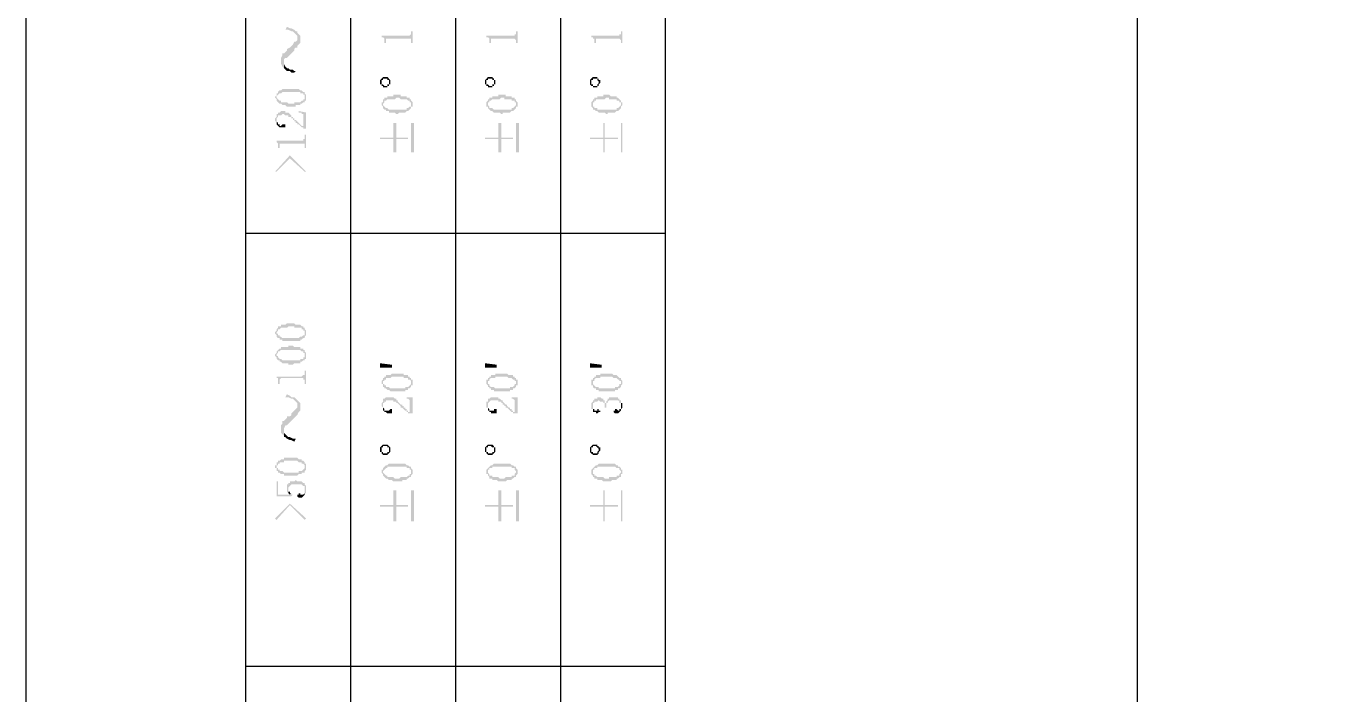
# Model space of a CAD drawing. Header units: millimetres. Extents: x 7018 to 13530, y 4187 to 5692.
# Drawn here: x 8411.44 to 8450.96, y 5208.54 to 5228.95 of the extents above; entities that cross this region are included whole.
import ezdxf

# ---------------------------------------------------------------- set-up
doc = ezdxf.new("R2010")
doc.units = ezdxf.units.MM

msp = doc.modelspace()

# ---------------------------------------------------------------- hatches: boundary and pattern name
at = {"transparency": 33554559}
for points in [[(8419.364, 5228.835), (8419.454, 5228.835), (8419.545, 5228.79), (8419.59, 5228.79), (8419.635, 5228.745), (8419.635, 5228.745), (8419.68, 5228.699), (8419.725, 5228.654), (8419.725, 5228.293), (8419.725, 5228.338), (8419.77, 5228.383), (8419.815, 5228.429), (8419.815, 5228.654), (8419.77, 5228.699), (8419.725, 5228.745), (8419.725, 5228.79), (8419.68, 5228.79), (8419.635, 5228.835), (8419.545, 5228.88), (8419.499, 5228.88), (8419.409, 5228.925)], [(8422.298, 5228.654), (8422.298, 5228.609), (8422.343, 5228.609), (8422.388, 5228.564), (8422.388, 5228.519), (8422.388, 5228.429), (8422.433, 5228.429), (8422.433, 5228.519), (8422.433, 5228.564), (8423.2, 5228.564), (8423.2, 5228.519), (8423.2, 5228.429), (8423.245, 5228.429), (8423.245, 5228.79), (8423.2, 5228.79), (8423.2, 5228.745), (8423.2, 5228.699), (8423.2, 5228.699), (8423.155, 5228.654), (8423.11, 5228.654)], [(8425.502, 5228.654), (8425.502, 5228.609), (8425.547, 5228.609), (8425.592, 5228.564), (8425.592, 5228.519), (8425.592, 5228.429), (8425.637, 5228.429), (8425.637, 5228.519), (8425.637, 5228.564), (8426.36, 5228.564), (8426.405, 5228.519), (8426.405, 5228.429), (8426.45, 5228.429), (8426.45, 5228.79), (8426.405, 5228.79), (8426.405, 5228.745), (8426.405, 5228.699), (8426.36, 5228.699), (8426.36, 5228.654), (8426.314, 5228.654)], [(8428.706, 5228.654), (8428.706, 5228.609), (8428.752, 5228.609), (8428.752, 5228.564), (8428.797, 5228.564), (8428.797, 5228.519), (8428.797, 5228.429), (8428.842, 5228.429), (8428.842, 5228.519), (8428.842, 5228.564), (8429.564, 5228.564), (8429.609, 5228.519), (8429.609, 5228.429), (8429.654, 5228.429), (8429.654, 5228.79), (8429.609, 5228.79), (8429.609, 5228.745), (8429.609, 5228.699), (8429.564, 5228.699), (8429.564, 5228.654), (8429.519, 5228.654)], [(8419.229, 5227.887), (8419.229, 5227.797), (8419.274, 5227.706), (8419.319, 5227.661), (8419.319, 5227.842), (8419.319, 5227.932), (8419.364, 5227.977), (8419.409, 5227.977), (8419.454, 5228.022), (8419.499, 5228.068), (8419.545, 5228.113), (8419.59, 5228.158), (8419.635, 5228.203), (8419.635, 5228.248), (8419.68, 5228.293), (8419.725, 5228.293), (8419.725, 5228.564), (8419.725, 5228.519), (8419.68, 5228.474), (8419.635, 5228.474), (8419.59, 5228.383), (8419.545, 5228.338), (8419.545, 5228.338), (8419.499, 5228.293), (8419.409, 5228.248), (8419.409, 5228.203), (8419.364, 5228.158), (8419.319, 5228.113), (8419.274, 5228.113), (8419.274, 5228.068), (8419.229, 5227.977), (8419.229, 5227.932)], [(8419.319, 5227.661), (8419.319, 5227.661), (8419.364, 5227.616), (8419.409, 5227.571), (8419.499, 5227.571), (8419.545, 5227.526), (8419.635, 5227.526), (8419.68, 5227.571), (8419.635, 5227.571), (8419.59, 5227.616), (8419.499, 5227.616), (8419.454, 5227.661), (8419.409, 5227.661), (8419.364, 5227.706), (8419.319, 5227.797), (8419.319, 5227.842)], [(8422.252, 5227.255), (8422.252, 5227.21), (8422.252, 5227.165), (8422.298, 5227.165), (8422.298, 5227.12), (8422.298, 5227.255), (8422.298, 5227.3), (8422.343, 5227.3), (8422.343, 5227.345), (8422.478, 5227.345), (8422.478, 5227.3), (8422.523, 5227.3), (8422.523, 5227.255), (8422.523, 5227.12), (8422.523, 5227.165), (8422.568, 5227.165), (8422.568, 5227.21), (8422.568, 5227.255), (8422.568, 5227.3), (8422.568, 5227.3), (8422.523, 5227.345), (8422.523, 5227.345), (8422.478, 5227.391), (8422.343, 5227.391), (8422.298, 5227.345), (8422.298, 5227.345), (8422.252, 5227.3)], [(8422.298, 5227.12), (8422.343, 5227.12), (8422.343, 5227.075), (8422.478, 5227.075), (8422.478, 5227.12), (8422.523, 5227.12), (8422.523, 5227.255), (8422.523, 5227.21), (8422.523, 5227.165), (8422.478, 5227.165), (8422.478, 5227.12), (8422.388, 5227.12), (8422.343, 5227.165), (8422.298, 5227.165), (8422.298, 5227.255), (8422.298, 5227.255)], [(8425.457, 5227.255), (8425.457, 5227.21), (8425.457, 5227.165), (8425.502, 5227.165), (8425.502, 5227.12), (8425.502, 5227.255), (8425.502, 5227.3), (8425.547, 5227.3), (8425.547, 5227.345), (8425.683, 5227.345), (8425.683, 5227.3), (8425.728, 5227.3), (8425.728, 5227.255), (8425.728, 5227.12), (8425.728, 5227.165), (8425.773, 5227.165), (8425.773, 5227.21), (8425.773, 5227.255), (8425.773, 5227.3), (8425.728, 5227.3), (8425.728, 5227.345), (8425.728, 5227.345), (8425.683, 5227.391), (8425.547, 5227.391), (8425.502, 5227.345), (8425.502, 5227.345), (8425.457, 5227.3)], [(8425.502, 5227.12), (8425.547, 5227.12), (8425.547, 5227.075), (8425.683, 5227.075), (8425.683, 5227.12), (8425.728, 5227.12), (8425.728, 5227.255), (8425.728, 5227.21), (8425.728, 5227.165), (8425.683, 5227.165), (8425.683, 5227.12), (8425.592, 5227.12), (8425.547, 5227.165), (8425.502, 5227.165), (8425.502, 5227.255), (8425.502, 5227.255)], [(8428.661, 5227.255), (8428.661, 5227.21), (8428.661, 5227.165), (8428.661, 5227.165), (8428.706, 5227.12), (8428.706, 5227.255), (8428.706, 5227.3), (8428.752, 5227.3), (8428.752, 5227.345), (8428.887, 5227.345), (8428.887, 5227.3), (8428.887, 5227.3), (8428.932, 5227.255), (8428.932, 5227.12), (8428.932, 5227.165), (8428.932, 5227.165), (8428.977, 5227.21), (8428.977, 5227.255), (8428.977, 5227.3), (8428.932, 5227.3), (8428.932, 5227.345), (8428.887, 5227.345), (8428.887, 5227.391), (8428.752, 5227.391), (8428.706, 5227.345), (8428.706, 5227.345), (8428.661, 5227.3)], [(8428.706, 5227.12), (8428.752, 5227.12), (8428.752, 5227.075), (8428.887, 5227.075), (8428.887, 5227.12), (8428.932, 5227.12), (8428.932, 5227.255), (8428.932, 5227.21), (8428.932, 5227.21), (8428.887, 5227.165), (8428.887, 5227.12), (8428.752, 5227.12), (8428.752, 5227.165), (8428.706, 5227.165), (8428.706, 5227.255), (8428.706, 5227.255)], [(8419.048, 5226.759), (8419.048, 5226.759), (8419.093, 5226.714), (8419.093, 5226.668), (8419.093, 5226.804), (8419.093, 5226.804), (8419.138, 5226.849), (8419.138, 5226.849), (8419.184, 5226.894), (8419.229, 5226.894), (8419.274, 5226.939), (8419.815, 5226.939), (8419.815, 5226.894), (8419.906, 5226.894), (8419.906, 5226.849), (8419.951, 5226.849), (8419.951, 5226.804), (8419.951, 5226.759), (8419.951, 5226.939), (8419.906, 5226.939), (8419.86, 5226.984), (8419.815, 5226.984), (8419.77, 5227.029), (8419.274, 5227.029), (8419.229, 5226.984), (8419.184, 5226.984), (8419.138, 5226.939), (8419.138, 5226.894), (8419.093, 5226.894), (8419.093, 5226.804), (8419.048, 5226.804)], [(8419.093, 5226.668), (8419.138, 5226.623), (8419.138, 5226.623), (8419.184, 5226.578), (8419.229, 5226.578), (8419.274, 5226.533), (8419.364, 5226.533), (8419.409, 5226.488), (8419.68, 5226.488), (8419.68, 5226.533), (8419.815, 5226.533), (8419.815, 5226.578), (8419.86, 5226.578), (8419.906, 5226.623), (8419.951, 5226.623), (8419.951, 5226.668), (8419.996, 5226.668), (8419.996, 5226.714), (8419.996, 5226.759), (8419.996, 5226.804), (8419.996, 5226.849), (8419.996, 5226.849), (8419.951, 5226.894), (8419.951, 5226.759), (8419.951, 5226.714), (8419.906, 5226.714), (8419.906, 5226.668), (8419.86, 5226.668), (8419.815, 5226.623), (8419.635, 5226.623), (8419.635, 5226.578), (8419.454, 5226.578), (8419.409, 5226.623), (8419.229, 5226.623), (8419.229, 5226.668), (8419.184, 5226.668), (8419.138, 5226.714), (8419.138, 5226.714), (8419.093, 5226.759), (8419.093, 5226.759)], [(8422.298, 5226.578), (8422.298, 5226.533), (8422.298, 5226.533), (8422.343, 5226.488), (8422.343, 5226.443), (8422.343, 5226.578), (8422.343, 5226.578), (8422.388, 5226.623), (8422.388, 5226.668), (8422.433, 5226.668), (8422.478, 5226.714), (8422.704, 5226.714), (8422.749, 5226.759), (8422.839, 5226.759), (8422.884, 5226.714), (8423.065, 5226.714), (8423.11, 5226.668), (8423.155, 5226.668), (8423.155, 5226.623), (8423.2, 5226.623), (8423.2, 5226.578), (8423.2, 5226.714), (8423.155, 5226.714), (8423.155, 5226.759), (8423.065, 5226.759), (8423.065, 5226.804), (8422.884, 5226.804), (8422.884, 5226.849), (8422.659, 5226.849), (8422.659, 5226.804), (8422.478, 5226.804), (8422.478, 5226.759), (8422.388, 5226.759), (8422.388, 5226.714), (8422.343, 5226.714), (8422.343, 5226.668), (8422.343, 5226.623), (8422.298, 5226.623)], [(8422.343, 5226.443), (8422.388, 5226.398), (8422.433, 5226.398), (8422.433, 5226.352), (8422.523, 5226.352), (8422.523, 5226.307), (8422.704, 5226.307), (8422.749, 5226.262), (8422.794, 5226.262), (8422.839, 5226.307), (8423.02, 5226.307), (8423.065, 5226.352), (8423.11, 5226.352), (8423.155, 5226.398), (8423.155, 5226.398), (8423.2, 5226.443), (8423.2, 5226.488), (8423.245, 5226.488), (8423.245, 5226.533), (8423.245, 5226.578), (8423.245, 5226.623), (8423.245, 5226.623), (8423.2, 5226.668), (8423.2, 5226.533), (8423.2, 5226.488), (8423.155, 5226.488), (8423.11, 5226.443), (8423.065, 5226.443), (8423.065, 5226.398), (8422.523, 5226.398), (8422.478, 5226.443), (8422.433, 5226.443), (8422.388, 5226.488), (8422.388, 5226.488), (8422.343, 5226.533), (8422.343, 5226.578)], [(8425.502, 5226.578), (8425.502, 5226.533), (8425.502, 5226.488), (8425.547, 5226.488), (8425.547, 5226.443), (8425.547, 5226.578), (8425.547, 5226.623), (8425.592, 5226.623), (8425.592, 5226.668), (8425.637, 5226.668), (8425.683, 5226.714), (8425.908, 5226.714), (8425.953, 5226.759), (8426.044, 5226.759), (8426.044, 5226.714), (8426.269, 5226.714), (8426.269, 5226.668), (8426.36, 5226.668), (8426.36, 5226.623), (8426.405, 5226.623), (8426.405, 5226.578), (8426.405, 5226.714), (8426.36, 5226.714), (8426.36, 5226.759), (8426.269, 5226.759), (8426.269, 5226.804), (8426.089, 5226.804), (8426.089, 5226.849), (8425.863, 5226.849), (8425.863, 5226.804), (8425.683, 5226.804), (8425.683, 5226.759), (8425.592, 5226.759), (8425.592, 5226.714), (8425.547, 5226.714), (8425.547, 5226.668), (8425.547, 5226.668), (8425.502, 5226.623)], [(8425.547, 5226.443), (8425.592, 5226.398), (8425.592, 5226.398), (8425.637, 5226.352), (8425.683, 5226.352), (8425.728, 5226.307), (8425.908, 5226.307), (8425.953, 5226.262), (8425.998, 5226.262), (8425.998, 5226.307), (8426.224, 5226.307), (8426.269, 5226.352), (8426.314, 5226.352), (8426.36, 5226.398), (8426.36, 5226.398), (8426.405, 5226.443), (8426.405, 5226.488), (8426.45, 5226.488), (8426.45, 5226.533), (8426.45, 5226.578), (8426.45, 5226.623), (8426.45, 5226.623), (8426.405, 5226.668), (8426.405, 5226.533), (8426.405, 5226.533), (8426.36, 5226.488), (8426.36, 5226.488), (8426.314, 5226.443), (8426.269, 5226.443), (8426.269, 5226.398), (8425.728, 5226.398), (8425.683, 5226.443), (8425.592, 5226.443), (8425.592, 5226.488), (8425.592, 5226.488), (8425.547, 5226.533), (8425.547, 5226.578)], [(8428.706, 5226.578), (8428.706, 5226.533), (8428.706, 5226.488), (8428.706, 5226.488), (8428.752, 5226.443), (8428.752, 5226.578), (8428.752, 5226.623), (8428.797, 5226.623), (8428.797, 5226.668), (8428.842, 5226.668), (8428.842, 5226.714), (8429.113, 5226.714), (8429.158, 5226.759), (8429.248, 5226.759), (8429.248, 5226.714), (8429.474, 5226.714), (8429.474, 5226.668), (8429.564, 5226.668), (8429.564, 5226.623), (8429.609, 5226.623), (8429.609, 5226.578), (8429.609, 5226.668), (8429.564, 5226.714), (8429.564, 5226.714), (8429.519, 5226.759), (8429.474, 5226.759), (8429.474, 5226.804), (8429.293, 5226.804), (8429.248, 5226.849), (8429.067, 5226.849), (8429.067, 5226.804), (8428.887, 5226.804), (8428.887, 5226.759), (8428.797, 5226.759), (8428.797, 5226.714), (8428.752, 5226.714), (8428.752, 5226.668), (8428.752, 5226.668), (8428.706, 5226.623)], [(8428.752, 5226.443), (8428.752, 5226.398), (8428.797, 5226.398), (8428.842, 5226.352), (8428.887, 5226.352), (8428.932, 5226.307), (8429.113, 5226.307), (8429.158, 5226.262), (8429.203, 5226.262), (8429.203, 5226.307), (8429.429, 5226.307), (8429.474, 5226.352), (8429.519, 5226.352), (8429.564, 5226.398), (8429.564, 5226.398), (8429.609, 5226.443), (8429.609, 5226.488), (8429.609, 5226.488), (8429.654, 5226.533), (8429.654, 5226.578), (8429.654, 5226.623), (8429.609, 5226.623), (8429.609, 5226.668), (8429.609, 5226.533), (8429.609, 5226.533), (8429.564, 5226.488), (8429.564, 5226.488), (8429.519, 5226.443), (8429.474, 5226.443), (8429.474, 5226.398), (8428.887, 5226.398), (8428.887, 5226.443), (8428.797, 5226.443), (8428.797, 5226.488), (8428.752, 5226.488), (8428.752, 5226.533), (8428.752, 5226.578)], [(8419.048, 5226.082), (8419.048, 5226.037), (8419.093, 5226.037), (8419.093, 5225.946), (8419.093, 5226.082), (8419.093, 5226.127), (8419.093, 5226.127), (8419.138, 5226.172), (8419.138, 5226.217), (8419.229, 5226.217), (8419.274, 5226.262), (8419.319, 5226.262), (8419.364, 5226.217), (8419.454, 5226.217), (8419.454, 5226.172), (8419.545, 5226.172), (8419.545, 5226.127), (8419.59, 5226.127), (8419.59, 5226.082), (8419.635, 5226.082), (8419.635, 5226.037), (8419.68, 5226.037), (8419.68, 5225.991), (8419.725, 5225.991), (8419.725, 5225.946), (8419.77, 5225.946), (8419.815, 5225.901), (8419.815, 5225.901), (8419.86, 5225.856), (8419.906, 5225.856), (8419.906, 5225.811), (8419.906, 5225.901), (8419.86, 5225.901), (8419.815, 5225.946), (8419.815, 5225.946), (8419.77, 5225.991), (8419.77, 5225.991), (8419.725, 5226.037), (8419.725, 5226.037), (8419.68, 5226.082), (8419.635, 5226.082), (8419.635, 5226.127), (8419.59, 5226.127), (8419.59, 5226.172), (8419.545, 5226.172), (8419.545, 5226.217), (8419.545, 5226.217), (8419.499, 5226.262), (8419.499, 5226.262), (8419.454, 5226.307), (8419.364, 5226.307), (8419.364, 5226.352), (8419.229, 5226.352), (8419.184, 5226.307), (8419.138, 5226.307), (8419.138, 5226.262), (8419.093, 5226.262), (8419.093, 5226.217), (8419.093, 5226.172), (8419.093, 5226.172), (8419.048, 5226.127)], [(8419.77, 5226.352), (8419.77, 5226.307), (8419.86, 5226.307), (8419.86, 5226.262), (8419.906, 5226.262), (8419.906, 5226.217), (8419.906, 5225.811), (8419.996, 5225.811), (8419.996, 5226.307)], [(8419.093, 5225.946), (8419.093, 5225.946), (8419.138, 5225.901), (8419.138, 5225.901), (8419.184, 5225.856), (8419.364, 5225.856), (8419.364, 5225.946), (8419.274, 5225.946), (8419.229, 5225.901), (8419.184, 5225.901), (8419.184, 5225.946), (8419.138, 5225.946), (8419.138, 5225.991), (8419.138, 5225.991), (8419.093, 5226.037), (8419.093, 5226.082)], [(8422.252, 5225.54), (8422.252, 5225.495), (8422.659, 5225.495), (8422.659, 5225.089), (8422.749, 5225.089), (8422.749, 5225.495), (8423.11, 5225.495), (8423.11, 5225.54), (8422.749, 5225.54), (8422.749, 5225.991), (8422.659, 5225.991), (8422.659, 5225.54)], [(8423.291, 5225.089), (8423.291, 5225.991), (8423.2, 5225.991), (8423.2, 5225.089)], [(8425.457, 5225.54), (8425.457, 5225.495), (8425.863, 5225.495), (8425.863, 5225.089), (8425.953, 5225.089), (8425.953, 5225.495), (8426.314, 5225.495), (8426.314, 5225.54), (8425.953, 5225.54), (8425.953, 5225.991), (8425.863, 5225.991), (8425.863, 5225.54)], [(8426.495, 5225.089), (8426.495, 5225.991), (8426.405, 5225.991), (8426.405, 5225.089)], [(8428.661, 5225.54), (8428.661, 5225.495), (8429.067, 5225.495), (8429.067, 5225.089), (8429.113, 5225.089), (8429.113, 5225.495), (8429.519, 5225.495), (8429.519, 5225.54), (8429.113, 5225.54), (8429.113, 5225.991), (8429.067, 5225.991), (8429.067, 5225.54)], [(8429.654, 5225.089), (8429.654, 5225.991), (8429.609, 5225.991), (8429.609, 5225.089)], [(8419.048, 5225.45), (8419.093, 5225.45), (8419.093, 5225.405), (8419.093, 5225.405), (8419.138, 5225.36), (8419.138, 5225.314), (8419.138, 5225.224), (8419.184, 5225.224), (8419.184, 5225.36), (8419.951, 5225.36), (8419.951, 5225.314), (8419.951, 5225.224), (8419.996, 5225.224), (8419.996, 5225.63), (8419.951, 5225.63), (8419.951, 5225.54), (8419.951, 5225.495), (8419.906, 5225.495), (8419.906, 5225.45), (8419.86, 5225.45)], [(8419.048, 5224.502), (8419.093, 5224.502), (8419.499, 5224.908), (8419.951, 5224.502), (8419.996, 5224.502), (8419.499, 5224.999)], [(8419.048, 5219.597), (8419.048, 5219.552), (8419.048, 5219.552), (8419.093, 5219.507), (8419.093, 5219.461), (8419.093, 5219.597), (8419.093, 5219.597), (8419.138, 5219.642), (8419.138, 5219.687), (8419.184, 5219.687), (8419.229, 5219.732), (8419.409, 5219.732), (8419.454, 5219.777), (8419.635, 5219.777), (8419.635, 5219.732), (8419.86, 5219.732), (8419.86, 5219.687), (8419.906, 5219.687), (8419.906, 5219.642), (8419.951, 5219.642), (8419.951, 5219.597), (8419.951, 5219.732), (8419.906, 5219.732), (8419.906, 5219.777), (8419.86, 5219.777), (8419.815, 5219.823), (8419.68, 5219.823), (8419.635, 5219.868), (8419.409, 5219.868), (8419.364, 5219.823), (8419.229, 5219.823), (8419.229, 5219.777), (8419.138, 5219.777), (8419.138, 5219.732), (8419.138, 5219.732), (8419.093, 5219.687), (8419.093, 5219.642), (8419.093, 5219.642)], [(8419.093, 5219.461), (8419.138, 5219.416), (8419.184, 5219.416), (8419.184, 5219.371), (8419.274, 5219.371), (8419.274, 5219.326), (8419.815, 5219.326), (8419.815, 5219.371), (8419.86, 5219.371), (8419.906, 5219.416), (8419.951, 5219.416), (8419.951, 5219.461), (8419.951, 5219.461), (8419.996, 5219.507), (8419.996, 5219.552), (8419.996, 5219.597), (8419.996, 5219.642), (8419.996, 5219.642), (8419.951, 5219.687), (8419.951, 5219.552), (8419.951, 5219.507), (8419.906, 5219.507), (8419.86, 5219.461), (8419.815, 5219.461), (8419.77, 5219.416), (8419.274, 5219.416), (8419.229, 5219.461), (8419.184, 5219.461), (8419.184, 5219.507), (8419.138, 5219.507), (8419.138, 5219.552), (8419.093, 5219.552), (8419.093, 5219.597)], [(8419.048, 5218.92), (8419.048, 5218.875), (8419.048, 5218.875), (8419.093, 5218.83), (8419.093, 5218.784), (8419.093, 5218.92), (8419.093, 5218.92), (8419.138, 5218.965), (8419.138, 5219.01), (8419.184, 5219.01), (8419.229, 5219.055), (8419.815, 5219.055), (8419.86, 5219.01), (8419.906, 5219.01), (8419.906, 5218.965), (8419.951, 5218.965), (8419.951, 5218.92), (8419.951, 5219.055), (8419.906, 5219.055), (8419.906, 5219.1), (8419.815, 5219.1), (8419.815, 5219.146), (8419.635, 5219.146), (8419.59, 5219.191), (8419.454, 5219.191), (8419.454, 5219.146), (8419.229, 5219.146), (8419.229, 5219.1), (8419.184, 5219.1), (8419.138, 5219.055), (8419.138, 5219.055), (8419.093, 5219.01), (8419.093, 5218.965), (8419.093, 5218.965)], [(8419.093, 5218.784), (8419.138, 5218.739), (8419.184, 5218.739), (8419.184, 5218.694), (8419.229, 5218.694), (8419.274, 5218.649), (8419.454, 5218.649), (8419.454, 5218.604), (8419.59, 5218.604), (8419.635, 5218.649), (8419.815, 5218.649), (8419.815, 5218.694), (8419.86, 5218.694), (8419.906, 5218.739), (8419.951, 5218.739), (8419.951, 5218.784), (8419.996, 5218.784), (8419.996, 5218.83), (8419.996, 5218.92), (8419.996, 5218.965), (8419.996, 5218.965), (8419.951, 5219.01), (8419.951, 5218.875), (8419.951, 5218.83), (8419.906, 5218.83), (8419.906, 5218.784), (8419.815, 5218.784), (8419.815, 5218.739), (8419.274, 5218.739), (8419.229, 5218.784), (8419.184, 5218.784), (8419.138, 5218.83), (8419.138, 5218.875), (8419.093, 5218.875), (8419.093, 5218.92)], [(8419.048, 5218.243), (8419.093, 5218.243), (8419.093, 5218.198), (8419.138, 5218.198), (8419.138, 5218.153), (8419.138, 5218.017), (8419.184, 5218.017), (8419.184, 5218.153), (8419.184, 5218.153), (8419.229, 5218.198), (8419.906, 5218.198), (8419.906, 5218.153), (8419.951, 5218.153), (8419.951, 5218.017), (8419.996, 5218.017), (8419.996, 5218.423), (8419.951, 5218.423), (8419.951, 5218.333), (8419.951, 5218.288), (8419.906, 5218.288), (8419.86, 5218.243)], [(8422.252, 5218.649), (8422.614, 5218.604), (8422.614, 5218.514), (8422.252, 5218.514)], [(8425.457, 5218.649), (8425.818, 5218.604), (8425.818, 5218.514), (8425.457, 5218.514)], [(8428.661, 5218.649), (8429.022, 5218.604), (8429.022, 5218.514), (8428.661, 5218.514)], [(8422.298, 5218.062), (8422.298, 5218.017), (8422.343, 5218.017), (8422.343, 5217.972), (8422.343, 5217.927), (8422.343, 5218.062), (8422.343, 5218.107), (8422.388, 5218.107), (8422.388, 5218.153), (8422.433, 5218.153), (8422.433, 5218.198), (8422.568, 5218.198), (8422.614, 5218.243), (8422.975, 5218.243), (8422.975, 5218.198), (8423.11, 5218.198), (8423.11, 5218.153), (8423.155, 5218.153), (8423.2, 5218.107), (8423.2, 5218.062), (8423.2, 5218.198), (8423.155, 5218.198), (8423.155, 5218.243), (8423.11, 5218.243), (8423.11, 5218.288), (8422.975, 5218.288), (8422.975, 5218.333), (8422.614, 5218.333), (8422.568, 5218.288), (8422.433, 5218.288), (8422.433, 5218.243), (8422.388, 5218.243), (8422.388, 5218.198), (8422.343, 5218.198), (8422.343, 5218.153), (8422.343, 5218.153), (8422.298, 5218.107)], [(8422.343, 5217.927), (8422.388, 5217.927), (8422.388, 5217.882), (8422.433, 5217.882), (8422.478, 5217.837), (8422.523, 5217.837), (8422.568, 5217.792), (8423.02, 5217.792), (8423.02, 5217.837), (8423.11, 5217.837), (8423.11, 5217.882), (8423.155, 5217.882), (8423.2, 5217.927), (8423.2, 5217.972), (8423.245, 5217.972), (8423.245, 5218.017), (8423.245, 5218.062), (8423.245, 5218.107), (8423.245, 5218.153), (8423.2, 5218.153), (8423.2, 5218.198), (8423.2, 5218.017), (8423.2, 5218.017), (8423.155, 5217.972), (8423.155, 5217.972), (8423.11, 5217.927), (8423.02, 5217.927), (8423.02, 5217.882), (8422.568, 5217.882), (8422.523, 5217.927), (8422.433, 5217.927), (8422.433, 5217.972), (8422.388, 5217.972), (8422.388, 5218.017), (8422.343, 5218.017), (8422.343, 5218.062)], [(8425.502, 5218.062), (8425.502, 5218.017), (8425.502, 5218.017), (8425.547, 5217.972), (8425.547, 5217.927), (8425.547, 5218.062), (8425.547, 5218.107), (8425.592, 5218.107), (8425.592, 5218.153), (8425.592, 5218.153), (8425.637, 5218.198), (8425.773, 5218.198), (8425.773, 5218.243), (8426.134, 5218.243), (8426.179, 5218.198), (8426.269, 5218.198), (8426.314, 5218.153), (8426.36, 5218.153), (8426.36, 5218.107), (8426.405, 5218.107), (8426.405, 5218.062), (8426.405, 5218.198), (8426.36, 5218.198), (8426.36, 5218.243), (8426.314, 5218.243), (8426.314, 5218.288), (8426.179, 5218.288), (8426.134, 5218.333), (8425.773, 5218.333), (8425.773, 5218.288), (8425.637, 5218.288), (8425.637, 5218.243), (8425.592, 5218.243), (8425.592, 5218.198), (8425.547, 5218.198), (8425.547, 5218.153), (8425.502, 5218.153)], [(8425.547, 5217.927), (8425.592, 5217.927), (8425.592, 5217.882), (8425.637, 5217.882), (8425.637, 5217.837), (8425.728, 5217.837), (8425.728, 5217.792), (8426.224, 5217.792), (8426.224, 5217.837), (8426.314, 5217.837), (8426.314, 5217.882), (8426.36, 5217.882), (8426.405, 5217.927), (8426.405, 5217.972), (8426.45, 5217.972), (8426.45, 5218.017), (8426.45, 5218.062), (8426.45, 5218.107), (8426.45, 5218.153), (8426.405, 5218.153), (8426.405, 5218.198), (8426.405, 5218.017), (8426.36, 5218.017), (8426.36, 5217.972), (8426.36, 5217.972), (8426.314, 5217.927), (8426.224, 5217.927), (8426.224, 5217.882), (8425.773, 5217.882), (8425.728, 5217.927), (8425.637, 5217.927), (8425.592, 5217.972), (8425.592, 5218.017), (8425.547, 5218.017), (8425.547, 5218.062)], [(8428.706, 5218.062), (8428.706, 5218.017), (8428.706, 5217.972), (8428.752, 5217.972), (8428.752, 5217.927), (8428.752, 5218.062), (8428.752, 5218.107), (8428.797, 5218.107), (8428.797, 5218.153), (8428.797, 5218.153), (8428.842, 5218.198), (8428.977, 5218.198), (8428.977, 5218.243), (8429.338, 5218.243), (8429.383, 5218.198), (8429.474, 5218.198), (8429.519, 5218.153), (8429.564, 5218.153), (8429.564, 5218.107), (8429.609, 5218.107), (8429.609, 5218.062), (8429.609, 5218.198), (8429.564, 5218.198), (8429.519, 5218.243), (8429.519, 5218.243), (8429.474, 5218.288), (8429.383, 5218.288), (8429.338, 5218.333), (8428.977, 5218.333), (8428.977, 5218.288), (8428.842, 5218.288), (8428.842, 5218.243), (8428.797, 5218.243), (8428.797, 5218.198), (8428.752, 5218.198), (8428.752, 5218.153), (8428.706, 5218.153)], [(8428.752, 5217.927), (8428.752, 5217.927), (8428.797, 5217.882), (8428.842, 5217.882), (8428.842, 5217.837), (8428.932, 5217.837), (8428.932, 5217.792), (8429.429, 5217.792), (8429.429, 5217.837), (8429.519, 5217.837), (8429.519, 5217.882), (8429.564, 5217.882), (8429.609, 5217.927), (8429.609, 5217.972), (8429.609, 5217.972), (8429.654, 5218.017), (8429.654, 5218.062), (8429.654, 5218.107), (8429.654, 5218.107), (8429.609, 5218.153), (8429.609, 5218.198), (8429.609, 5218.017), (8429.564, 5218.017), (8429.564, 5217.972), (8429.564, 5217.972), (8429.519, 5217.927), (8429.429, 5217.927), (8429.429, 5217.882), (8428.932, 5217.882), (8428.932, 5217.927), (8428.842, 5217.927), (8428.797, 5217.972), (8428.797, 5217.972), (8428.752, 5218.017), (8428.752, 5218.062)], [(8419.364, 5217.611), (8419.454, 5217.611), (8419.545, 5217.566), (8419.59, 5217.566), (8419.635, 5217.521), (8419.635, 5217.521), (8419.68, 5217.476), (8419.725, 5217.431), (8419.725, 5217.069), (8419.725, 5217.069), (8419.77, 5217.16), (8419.815, 5217.205), (8419.815, 5217.431), (8419.77, 5217.476), (8419.725, 5217.521), (8419.725, 5217.521), (8419.68, 5217.566), (8419.635, 5217.611), (8419.545, 5217.611), (8419.499, 5217.656), (8419.409, 5217.701)], [(8422.298, 5217.385), (8422.298, 5217.34), (8422.298, 5217.34), (8422.343, 5217.295), (8422.343, 5217.25), (8422.343, 5217.385), (8422.343, 5217.431), (8422.388, 5217.431), (8422.388, 5217.476), (8422.433, 5217.476), (8422.433, 5217.521), (8422.659, 5217.521), (8422.659, 5217.476), (8422.749, 5217.476), (8422.749, 5217.431), (8422.794, 5217.431), (8422.839, 5217.385), (8422.839, 5217.385), (8422.884, 5217.34), (8422.884, 5217.295), (8422.929, 5217.295), (8422.975, 5217.25), (8422.975, 5217.25), (8423.02, 5217.205), (8423.065, 5217.205), (8423.065, 5217.16), (8423.11, 5217.16), (8423.11, 5217.115), (8423.155, 5217.115), (8423.155, 5217.16), (8423.11, 5217.16), (8423.11, 5217.205), (8423.065, 5217.205), (8423.065, 5217.25), (8423.02, 5217.25), (8423.02, 5217.295), (8422.975, 5217.295), (8422.975, 5217.34), (8422.929, 5217.34), (8422.929, 5217.385), (8422.884, 5217.385), (8422.839, 5217.431), (8422.839, 5217.431), (8422.794, 5217.476), (8422.794, 5217.521), (8422.749, 5217.521), (8422.749, 5217.566), (8422.704, 5217.566), (8422.659, 5217.611), (8422.433, 5217.611), (8422.388, 5217.566), (8422.343, 5217.566), (8422.343, 5217.521), (8422.343, 5217.476), (8422.343, 5217.476), (8422.298, 5217.431)], [(8423.02, 5217.611), (8423.065, 5217.611), (8423.065, 5217.566), (8423.11, 5217.566), (8423.155, 5217.521), (8423.155, 5217.115), (8423.245, 5217.115), (8423.245, 5217.611)], [(8425.502, 5217.385), (8425.502, 5217.34), (8425.502, 5217.295), (8425.547, 5217.295), (8425.547, 5217.25), (8425.547, 5217.385), (8425.547, 5217.431), (8425.547, 5217.431), (8425.592, 5217.476), (8425.592, 5217.476), (8425.637, 5217.521), (8425.863, 5217.521), (8425.863, 5217.476), (8425.953, 5217.476), (8425.953, 5217.431), (8425.998, 5217.431), (8425.998, 5217.385), (8426.044, 5217.385), (8426.044, 5217.34), (8426.089, 5217.34), (8426.089, 5217.295), (8426.134, 5217.295), (8426.179, 5217.25), (8426.179, 5217.25), (8426.224, 5217.205), (8426.224, 5217.205), (8426.269, 5217.16), (8426.314, 5217.16), (8426.314, 5217.115), (8426.36, 5217.115), (8426.36, 5217.16), (8426.314, 5217.16), (8426.314, 5217.205), (8426.269, 5217.205), (8426.269, 5217.25), (8426.224, 5217.25), (8426.224, 5217.295), (8426.179, 5217.295), (8426.134, 5217.34), (8426.134, 5217.385), (8426.089, 5217.385), (8426.044, 5217.431), (8426.044, 5217.431), (8425.998, 5217.476), (8425.998, 5217.521), (8425.953, 5217.521), (8425.908, 5217.566), (8425.863, 5217.566), (8425.863, 5217.611), (8425.637, 5217.611), (8425.592, 5217.566), (8425.547, 5217.566), (8425.547, 5217.521), (8425.547, 5217.476), (8425.502, 5217.476)], [(8426.224, 5217.611), (8426.269, 5217.611), (8426.269, 5217.566), (8426.314, 5217.566), (8426.36, 5217.521), (8426.36, 5217.115), (8426.45, 5217.115), (8426.45, 5217.611)], [(8428.706, 5217.34), (8428.706, 5217.25), (8428.752, 5217.25), (8428.752, 5217.34), (8428.752, 5217.385), (8428.752, 5217.431), (8428.797, 5217.431), (8428.797, 5217.476), (8428.887, 5217.476), (8428.932, 5217.521), (8428.977, 5217.476), (8429.067, 5217.476), (8429.067, 5217.431), (8429.113, 5217.431), (8429.113, 5217.385), (8429.113, 5217.34), (8429.113, 5217.295), (8429.158, 5217.295), (8429.158, 5217.34), (8429.158, 5217.431), (8429.203, 5217.431), (8429.203, 5217.476), (8429.203, 5217.476), (8429.248, 5217.521), (8429.519, 5217.521), (8429.564, 5217.476), (8429.564, 5217.431), (8429.609, 5217.431), (8429.609, 5217.385), (8429.609, 5217.34), (8429.609, 5217.521), (8429.564, 5217.521), (8429.564, 5217.566), (8429.519, 5217.566), (8429.519, 5217.611), (8429.248, 5217.611), (8429.248, 5217.566), (8429.203, 5217.566), (8429.203, 5217.521), (8429.203, 5217.521), (8429.158, 5217.476), (8429.158, 5217.431), (8429.113, 5217.431), (8429.113, 5217.521), (8429.067, 5217.521), (8429.067, 5217.566), (8429.022, 5217.566), (8428.977, 5217.611), (8428.887, 5217.611), (8428.887, 5217.566), (8428.797, 5217.566), (8428.797, 5217.521), (8428.752, 5217.521), (8428.752, 5217.476), (8428.752, 5217.476), (8428.706, 5217.431), (8428.706, 5217.385)], [(8419.229, 5216.663), (8419.229, 5216.528), (8419.274, 5216.483), (8419.319, 5216.438), (8419.319, 5216.618), (8419.319, 5216.663), (8419.364, 5216.754), (8419.409, 5216.754), (8419.454, 5216.799), (8419.499, 5216.844), (8419.545, 5216.889), (8419.59, 5216.934), (8419.635, 5216.979), (8419.635, 5216.979), (8419.68, 5217.024), (8419.725, 5217.069), (8419.725, 5217.34), (8419.725, 5217.295), (8419.68, 5217.25), (8419.635, 5217.205), (8419.59, 5217.16), (8419.545, 5217.115), (8419.545, 5217.069), (8419.499, 5217.024), (8419.409, 5217.024), (8419.409, 5216.979), (8419.364, 5216.934), (8419.319, 5216.889), (8419.274, 5216.889), (8419.274, 5216.799), (8419.229, 5216.754), (8419.229, 5216.708)], [(8422.343, 5217.25), (8422.343, 5217.205), (8422.388, 5217.205), (8422.388, 5217.16), (8422.433, 5217.16), (8422.478, 5217.115), (8422.614, 5217.115), (8422.614, 5217.205), (8422.614, 5217.25), (8422.568, 5217.25), (8422.523, 5217.205), (8422.388, 5217.205), (8422.388, 5217.25), (8422.388, 5217.25), (8422.343, 5217.295), (8422.343, 5217.34), (8422.343, 5217.34)], [(8425.547, 5217.25), (8425.547, 5217.205), (8425.592, 5217.205), (8425.592, 5217.16), (8425.637, 5217.16), (8425.637, 5217.115), (8425.818, 5217.115), (8425.818, 5217.205), (8425.818, 5217.25), (8425.728, 5217.25), (8425.728, 5217.205), (8425.592, 5217.205), (8425.592, 5217.25), (8425.592, 5217.25), (8425.547, 5217.295), (8425.547, 5217.34), (8425.547, 5217.34)], [(8428.752, 5217.25), (8428.752, 5217.205), (8428.752, 5217.16), (8428.842, 5217.16), (8428.842, 5217.115), (8428.887, 5217.115), (8428.932, 5217.16), (8428.977, 5217.16), (8428.977, 5217.205), (8428.932, 5217.205), (8428.932, 5217.25), (8428.887, 5217.25), (8428.887, 5217.205), (8428.797, 5217.205), (8428.797, 5217.25), (8428.752, 5217.25), (8428.752, 5217.295), (8428.752, 5217.34)], [(8429.383, 5217.16), (8429.383, 5217.16), (8429.429, 5217.115), (8429.519, 5217.115), (8429.564, 5217.16), (8429.564, 5217.16), (8429.609, 5217.205), (8429.609, 5217.25), (8429.609, 5217.25), (8429.654, 5217.295), (8429.654, 5217.34), (8429.654, 5217.385), (8429.654, 5217.431), (8429.609, 5217.431), (8429.609, 5217.476), (8429.609, 5217.34), (8429.609, 5217.295), (8429.609, 5217.25), (8429.564, 5217.25), (8429.564, 5217.205), (8429.519, 5217.205), (8429.474, 5217.25), (8429.429, 5217.25), (8429.429, 5217.205), (8429.383, 5217.205)], [(8419.319, 5216.438), (8419.319, 5216.392), (8419.364, 5216.392), (8419.409, 5216.347), (8419.499, 5216.302), (8419.545, 5216.302), (8419.635, 5216.257), (8419.68, 5216.347), (8419.59, 5216.347), (8419.499, 5216.392), (8419.454, 5216.392), (8419.409, 5216.438), (8419.409, 5216.438), (8419.364, 5216.483), (8419.319, 5216.528), (8419.319, 5216.618)], [(8422.252, 5216.031), (8422.252, 5215.941), (8422.298, 5215.941), (8422.298, 5215.896), (8422.298, 5216.077), (8422.343, 5216.077), (8422.343, 5216.122), (8422.478, 5216.122), (8422.478, 5216.077), (8422.523, 5216.077), (8422.523, 5216.031), (8422.523, 5215.896), (8422.523, 5215.896), (8422.568, 5215.941), (8422.568, 5215.986), (8422.568, 5216.077), (8422.568, 5216.077), (8422.523, 5216.122), (8422.523, 5216.122), (8422.478, 5216.167), (8422.343, 5216.167), (8422.298, 5216.122), (8422.298, 5216.122), (8422.252, 5216.077)], [(8422.298, 5215.896), (8422.298, 5215.896), (8422.343, 5215.851), (8422.478, 5215.851), (8422.523, 5215.896), (8422.523, 5216.031), (8422.523, 5215.986), (8422.523, 5215.941), (8422.478, 5215.941), (8422.478, 5215.896), (8422.343, 5215.896), (8422.343, 5215.941), (8422.298, 5215.941), (8422.298, 5215.986), (8422.298, 5215.986)], [(8425.457, 5216.031), (8425.457, 5215.941), (8425.502, 5215.941), (8425.502, 5215.896), (8425.502, 5216.077), (8425.547, 5216.077), (8425.547, 5216.122), (8425.637, 5216.122), (8425.683, 5216.077), (8425.728, 5216.077), (8425.728, 5216.031), (8425.728, 5215.896), (8425.728, 5215.896), (8425.773, 5215.941), (8425.773, 5215.986), (8425.773, 5216.077), (8425.728, 5216.077), (8425.728, 5216.122), (8425.728, 5216.122), (8425.683, 5216.167), (8425.547, 5216.167), (8425.502, 5216.122), (8425.502, 5216.122), (8425.457, 5216.077)], [(8425.502, 5215.896), (8425.502, 5215.896), (8425.547, 5215.851), (8425.683, 5215.851), (8425.728, 5215.896), (8425.728, 5216.031), (8425.728, 5215.986), (8425.728, 5215.941), (8425.683, 5215.941), (8425.683, 5215.896), (8425.547, 5215.896), (8425.547, 5215.941), (8425.502, 5215.941), (8425.502, 5215.986), (8425.502, 5215.986)], [(8428.661, 5216.031), (8428.661, 5215.941), (8428.661, 5215.941), (8428.706, 5215.896), (8428.706, 5216.077), (8428.752, 5216.077), (8428.752, 5216.122), (8428.842, 5216.122), (8428.887, 5216.077), (8428.887, 5216.077), (8428.932, 5216.031), (8428.932, 5215.896), (8428.932, 5215.941), (8428.977, 5215.986), (8428.977, 5216.077), (8428.932, 5216.077), (8428.932, 5216.122), (8428.887, 5216.122), (8428.887, 5216.167), (8428.752, 5216.167), (8428.706, 5216.122), (8428.706, 5216.122), (8428.661, 5216.077)], [(8428.706, 5215.896), (8428.706, 5215.896), (8428.752, 5215.851), (8428.887, 5215.851), (8428.932, 5215.896), (8428.932, 5216.031), (8428.932, 5215.986), (8428.932, 5215.986), (8428.887, 5215.941), (8428.887, 5215.896), (8428.752, 5215.896), (8428.752, 5215.941), (8428.706, 5215.941), (8428.706, 5215.986), (8428.706, 5215.986)], [(8419.048, 5215.49), (8419.048, 5215.445), (8419.093, 5215.445), (8419.093, 5215.4), (8419.093, 5215.354), (8419.093, 5215.49), (8419.093, 5215.535), (8419.138, 5215.535), (8419.138, 5215.58), (8419.184, 5215.58), (8419.184, 5215.625), (8419.319, 5215.625), (8419.319, 5215.67), (8419.725, 5215.67), (8419.77, 5215.625), (8419.86, 5215.625), (8419.86, 5215.58), (8419.906, 5215.58), (8419.951, 5215.535), (8419.951, 5215.49), (8419.951, 5215.625), (8419.951, 5215.625), (8419.906, 5215.67), (8419.86, 5215.67), (8419.86, 5215.715), (8419.77, 5215.715), (8419.725, 5215.761), (8419.319, 5215.761), (8419.319, 5215.715), (8419.229, 5215.715), (8419.184, 5215.67), (8419.138, 5215.67), (8419.138, 5215.625), (8419.093, 5215.625), (8419.093, 5215.58), (8419.093, 5215.535), (8419.048, 5215.535)], [(8419.093, 5215.354), (8419.138, 5215.354), (8419.138, 5215.309), (8419.184, 5215.309), (8419.229, 5215.264), (8419.319, 5215.264), (8419.319, 5215.219), (8419.725, 5215.219), (8419.77, 5215.264), (8419.86, 5215.264), (8419.86, 5215.309), (8419.951, 5215.309), (8419.951, 5215.354), (8419.951, 5215.354), (8419.996, 5215.4), (8419.996, 5215.445), (8419.996, 5215.49), (8419.996, 5215.535), (8419.996, 5215.58), (8419.951, 5215.58), (8419.951, 5215.625), (8419.951, 5215.49), (8419.951, 5215.445), (8419.951, 5215.445), (8419.906, 5215.4), (8419.906, 5215.4), (8419.86, 5215.354), (8419.77, 5215.354), (8419.77, 5215.309), (8419.319, 5215.309), (8419.274, 5215.354), (8419.184, 5215.354), (8419.184, 5215.4), (8419.138, 5215.4), (8419.138, 5215.445), (8419.093, 5215.445), (8419.093, 5215.49)], [(8422.298, 5215.309), (8422.298, 5215.309), (8422.343, 5215.264), (8422.343, 5215.219), (8422.343, 5215.354), (8422.343, 5215.354), (8422.388, 5215.4), (8422.388, 5215.4), (8422.433, 5215.445), (8422.478, 5215.445), (8422.478, 5215.49), (8423.065, 5215.49), (8423.065, 5215.445), (8423.155, 5215.445), (8423.155, 5215.4), (8423.2, 5215.4), (8423.2, 5215.354), (8423.2, 5215.309), (8423.2, 5215.49), (8423.155, 5215.49), (8423.11, 5215.535), (8423.065, 5215.535), (8423.02, 5215.58), (8422.523, 5215.58), (8422.478, 5215.535), (8422.433, 5215.535), (8422.388, 5215.49), (8422.388, 5215.49), (8422.343, 5215.445), (8422.343, 5215.4), (8422.298, 5215.4), (8422.298, 5215.354)], [(8422.343, 5215.219), (8422.388, 5215.174), (8422.388, 5215.174), (8422.433, 5215.129), (8422.478, 5215.129), (8422.523, 5215.084), (8422.614, 5215.084), (8422.659, 5215.039), (8422.929, 5215.039), (8422.929, 5215.084), (8423.065, 5215.084), (8423.065, 5215.129), (8423.11, 5215.129), (8423.155, 5215.174), (8423.2, 5215.174), (8423.2, 5215.219), (8423.2, 5215.219), (8423.245, 5215.264), (8423.245, 5215.309), (8423.245, 5215.354), (8423.245, 5215.4), (8423.245, 5215.4), (8423.2, 5215.445), (8423.2, 5215.309), (8423.2, 5215.264), (8423.155, 5215.264), (8423.155, 5215.219), (8423.11, 5215.219), (8423.065, 5215.174), (8422.884, 5215.174), (8422.839, 5215.129), (8422.704, 5215.129), (8422.659, 5215.174), (8422.478, 5215.174), (8422.478, 5215.219), (8422.433, 5215.219), (8422.388, 5215.264), (8422.388, 5215.264), (8422.343, 5215.309), (8422.343, 5215.309)], [(8425.502, 5215.309), (8425.502, 5215.264), (8425.547, 5215.264), (8425.547, 5215.219), (8425.547, 5215.354), (8425.547, 5215.4), (8425.592, 5215.4), (8425.592, 5215.445), (8425.683, 5215.445), (8425.683, 5215.49), (8426.269, 5215.49), (8426.269, 5215.445), (8426.36, 5215.445), (8426.36, 5215.4), (8426.36, 5215.4), (8426.405, 5215.354), (8426.405, 5215.309), (8426.405, 5215.49), (8426.36, 5215.49), (8426.314, 5215.535), (8426.269, 5215.535), (8426.224, 5215.58), (8425.728, 5215.58), (8425.683, 5215.535), (8425.637, 5215.535), (8425.592, 5215.49), (8425.592, 5215.49), (8425.547, 5215.445), (8425.547, 5215.445), (8425.502, 5215.4), (8425.502, 5215.354)], [(8425.547, 5215.219), (8425.592, 5215.174), (8425.592, 5215.129), (8425.683, 5215.129), (8425.683, 5215.084), (8425.818, 5215.084), (8425.863, 5215.039), (8426.089, 5215.039), (8426.134, 5215.084), (8426.269, 5215.084), (8426.269, 5215.129), (8426.314, 5215.129), (8426.36, 5215.174), (8426.405, 5215.174), (8426.405, 5215.219), (8426.405, 5215.219), (8426.45, 5215.264), (8426.45, 5215.309), (8426.45, 5215.354), (8426.45, 5215.4), (8426.45, 5215.4), (8426.405, 5215.445), (8426.405, 5215.309), (8426.405, 5215.309), (8426.36, 5215.264), (8426.36, 5215.219), (8426.269, 5215.219), (8426.269, 5215.174), (8426.089, 5215.174), (8426.044, 5215.129), (8425.908, 5215.129), (8425.863, 5215.174), (8425.683, 5215.174), (8425.683, 5215.219), (8425.592, 5215.219), (8425.592, 5215.264), (8425.592, 5215.264), (8425.547, 5215.309), (8425.547, 5215.309)], [(8428.706, 5215.309), (8428.706, 5215.264), (8428.706, 5215.264), (8428.752, 5215.219), (8428.752, 5215.354), (8428.752, 5215.4), (8428.797, 5215.4), (8428.797, 5215.445), (8428.887, 5215.445), (8428.887, 5215.49), (8429.429, 5215.49), (8429.474, 5215.445), (8429.564, 5215.445), (8429.564, 5215.4), (8429.564, 5215.4), (8429.609, 5215.354), (8429.609, 5215.309), (8429.609, 5215.445), (8429.564, 5215.49), (8429.519, 5215.49), (8429.519, 5215.535), (8429.474, 5215.535), (8429.429, 5215.58), (8428.932, 5215.58), (8428.887, 5215.535), (8428.842, 5215.535), (8428.797, 5215.49), (8428.797, 5215.49), (8428.752, 5215.445), (8428.752, 5215.445), (8428.706, 5215.4), (8428.706, 5215.354)], [(8428.752, 5215.219), (8428.752, 5215.174), (8428.797, 5215.174), (8428.797, 5215.129), (8428.887, 5215.129), (8428.887, 5215.084), (8429.022, 5215.084), (8429.067, 5215.039), (8429.293, 5215.039), (8429.338, 5215.084), (8429.474, 5215.084), (8429.474, 5215.129), (8429.519, 5215.129), (8429.564, 5215.174), (8429.609, 5215.174), (8429.609, 5215.219), (8429.609, 5215.264), (8429.654, 5215.264), (8429.654, 5215.309), (8429.654, 5215.354), (8429.654, 5215.4), (8429.609, 5215.4), (8429.609, 5215.445), (8429.609, 5215.309), (8429.609, 5215.309), (8429.564, 5215.264), (8429.564, 5215.219), (8429.474, 5215.219), (8429.474, 5215.174), (8429.248, 5215.174), (8429.248, 5215.129), (8429.113, 5215.129), (8429.067, 5215.174), (8428.887, 5215.174), (8428.842, 5215.219), (8428.797, 5215.219), (8428.797, 5215.264), (8428.752, 5215.264), (8428.752, 5215.309), (8428.752, 5215.309)], [(8419.093, 5215.039), (8419.093, 5214.587), (8419.545, 5214.587), (8419.59, 5214.632), (8419.545, 5214.632), (8419.545, 5214.677), (8419.499, 5214.632), (8419.138, 5214.632), (8419.138, 5215.039)], [(8419.409, 5214.813), (8419.409, 5214.768), (8419.409, 5214.723), (8419.409, 5214.723), (8419.454, 5214.677), (8419.454, 5214.813), (8419.454, 5214.858), (8419.454, 5214.858), (8419.499, 5214.903), (8419.499, 5214.903), (8419.545, 5214.948), (8419.86, 5214.948), (8419.906, 5214.903), (8419.951, 5214.903), (8419.951, 5214.858), (8419.951, 5214.677), (8419.996, 5214.677), (8419.996, 5214.723), (8419.996, 5214.768), (8419.996, 5214.858), (8419.996, 5214.903), (8419.996, 5214.903), (8419.951, 5214.948), (8419.951, 5214.993), (8419.906, 5214.993), (8419.86, 5215.039), (8419.725, 5215.039), (8419.68, 5215.084), (8419.68, 5215.084), (8419.635, 5215.039), (8419.499, 5215.039), (8419.499, 5214.993), (8419.454, 5214.993), (8419.454, 5214.948), (8419.409, 5214.948), (8419.409, 5214.903), (8419.409, 5214.858)], [(8419.454, 5214.677), (8419.454, 5214.677), (8419.499, 5214.632), (8419.499, 5214.632), (8419.545, 5214.677), (8419.499, 5214.677), (8419.499, 5214.723), (8419.454, 5214.723), (8419.454, 5214.768), (8419.454, 5214.813)], [(8419.725, 5214.587), (8419.725, 5214.587), (8419.77, 5214.542), (8419.86, 5214.542), (8419.906, 5214.587), (8419.906, 5214.587), (8419.951, 5214.632), (8419.951, 5214.768), (8419.951, 5214.723), (8419.951, 5214.677), (8419.951, 5214.677), (8419.906, 5214.632), (8419.815, 5214.632), (8419.815, 5214.677), (8419.77, 5214.677), (8419.77, 5214.632), (8419.725, 5214.632)], [(8422.252, 5214.316), (8422.252, 5214.271), (8422.659, 5214.271), (8422.659, 5213.82), (8422.749, 5213.82), (8422.749, 5214.271), (8423.11, 5214.271), (8423.11, 5214.316), (8422.749, 5214.316), (8422.749, 5214.768), (8422.659, 5214.768), (8422.659, 5214.316)], [(8423.291, 5213.82), (8423.291, 5214.768), (8423.2, 5214.768), (8423.2, 5213.82)], [(8425.457, 5214.316), (8425.457, 5214.271), (8425.863, 5214.271), (8425.863, 5213.82), (8425.953, 5213.82), (8425.953, 5214.271), (8426.314, 5214.271), (8426.314, 5214.316), (8425.953, 5214.316), (8425.953, 5214.768), (8425.863, 5214.768), (8425.863, 5214.316)], [(8426.495, 5213.82), (8426.495, 5214.768), (8426.405, 5214.768), (8426.405, 5213.82)], [(8428.661, 5214.316), (8428.661, 5214.271), (8429.067, 5214.271), (8429.067, 5213.82), (8429.113, 5213.82), (8429.113, 5214.271), (8429.519, 5214.271), (8429.519, 5214.316), (8429.113, 5214.316), (8429.113, 5214.768), (8429.067, 5214.768), (8429.067, 5214.316)], [(8429.654, 5213.82), (8429.654, 5214.768), (8429.609, 5214.768), (8429.609, 5213.82)], [(8419.048, 5213.91), (8419.093, 5213.865), (8419.499, 5214.316), (8419.951, 5213.865), (8419.996, 5213.91), (8419.499, 5214.362)]]:
    msp.add_hatch(color=256, dxfattribs=at).paths.add_polyline_path(points)

# ---------------------------------------------------------------- linework, layer by layer
for p, q in [((8418.145, 5242.873), (8418.145, 4956.132)), ((8445.37, 5242.873), (8445.37, 4986.912))]:
    msp.add_line(p, q)
msp.add_lwpolyline([(8831.439, 4951.873), (8831.439, 5248.873), (8411.439, 5248.873), (8411.439, 4951.873)], close=True)
for points in [[(8421.35, 5242.873), (8421.35, 5168.959)], [(8424.554, 5242.873), (8424.554, 5168.959)], [(8427.759, 5242.873), (8427.759, 5168.959)], [(8430.963, 5242.873), (8430.963, 4956.132)], [(8418.145, 5222.621), (8430.963, 5222.621)], [(8418.145, 5209.397), (8430.963, 5209.397)]]:
    msp.add_lwpolyline(points)

doc.saveas('drawing.dxf')
